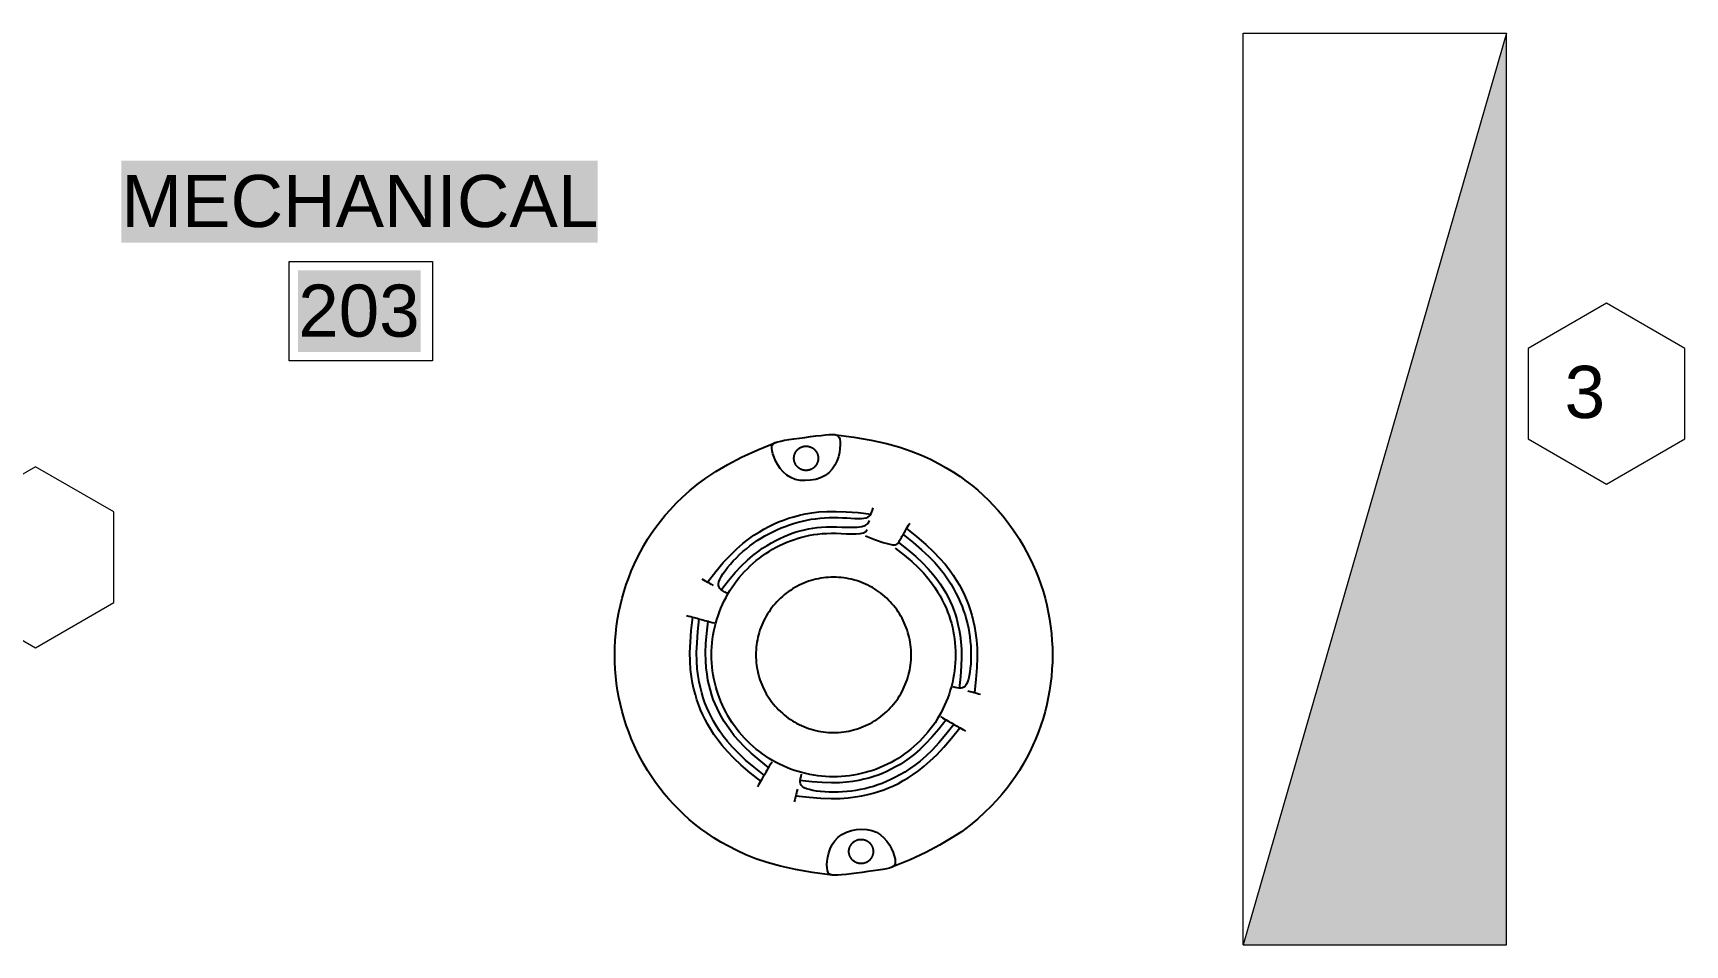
# Model space of a CAD drawing. Header units: inches. Extents: x 0.9 to 36.3, y 0.7 to 23.3.
# Drawn here: x 6.176 to 8.059, y 18.528 to 19.568 of the extents above; entities that cross this region are included whole.
import ezdxf

# ---------------------------------------------------------------- set-up
doc = ezdxf.new("R2010")
doc.units = ezdxf.units.IN
for name, color, linetype, lineweight, true_color in [('Boarder for name', 7, 'Continuous', 5, 0x777777), ('Lights', 7, 'Continuous', 15, 0xff0a0a), ('Numbering Lights', 1, 'Continuous', 15, 0xff0000)]:
    doc.layers.add(name, color=color, linetype=linetype, lineweight=lineweight, true_color=true_color)
doc.layers.add('PDF_Solid Fills', color=7, linetype='Continuous', true_color=0xffffff)
doc.layers.add('PDF_Text', color=7, linetype='Continuous')
doc.layers.add('Smoke Detector', color=104, linetype='Continuous')
doc.styles.add('PDF Arial', font='arial.ttf')
doc.styles.get("Standard").update_dxf_attribs({"font": 'arial.ttf'})

msp = doc.modelspace()

# ---------------------------------------------------------------- hatches: boundary and pattern name
at = {"layer": 'Lights', "linetype": 'ByBlock', "ltscale": 0.001, "transparency": 33554559}
msp.add_hatch(color=256, dxfattribs=at).paths.add_polyline_path([(7.8558, 19.5684), (7.5558, 18.5284), (7.8558, 18.5284)])

# ---------------------------------------------------------------- linework, layer by layer
at = {"layer": 'Boarder for name', "linetype": 'ByBlock'}
msp.add_lwpolyline([(6.4679, 19.3078), (6.6313, 19.3078), (6.6313, 19.1945), (6.4679, 19.1945)], close=True, dxfattribs=at)
at = {"layer": 'Lights', "linetype": 'ByBlock'}
msp.add_lwpolyline([(7.5558, 18.5284), (7.5558, 19.5684), (7.8558, 19.5684), (7.5558, 18.5284), (7.8558, 18.5284), (7.8558, 19.5684)], dxfattribs=at)
at = {"layer": 'Numbering Lights', "linetype": 'ByBlock', "ltscale": 0.001}
for points in [[(7.9701, 19.2603), (7.8807, 19.2087), (7.8807, 19.1055), (7.9701, 19.0539), (8.0595, 19.1055), (8.0595, 19.2087)], [(6.1786, 19.0738), (6.0892, 19.0222), (6.0892, 18.9189), (6.1786, 18.8673), (6.268, 18.9189), (6.268, 19.0222)]]:
    msp.add_lwpolyline(points, close=True, dxfattribs=at)
at = {"layer": 'PDF_Solid Fills', "linetype": 'ByBlock', "transparency": 33554559}
for points in [[(6.2763, 19.3295), (6.8196, 19.3295), (6.2763, 19.4228), (6.8196, 19.4228)], [(6.4779, 19.2045), (6.6179, 19.2045), (6.4779, 19.2978), (6.6179, 19.2978)]]:
    msp.add_solid(points, dxfattribs=at)
at = {"layer": 'Smoke Detector', "linetype": 'ByBlock'}
for points in [[(7.0872, 18.608), (7.0647, 18.611), (7.0451, 18.6144), (7.028, 18.6182), (7.013, 18.6223), (7, 18.6267), (6.9885, 18.6313), (6.9782, 18.6361), (6.9689, 18.6409), (6.9602, 18.6458), (6.9521, 18.6507), (6.9444, 18.6558), (6.9373, 18.6609), (6.9305, 18.6661), (6.9241, 18.6715), (6.918, 18.677), (6.9121, 18.6827), (6.9064, 18.6885), (6.9009, 18.6946), (6.8956, 18.7008), (6.8906, 18.7072), (6.8857, 18.7138), (6.881, 18.7205), (6.8766, 18.7274), (6.8724, 18.7344), (6.8684, 18.7415), (6.8647, 18.7488), (6.8612, 18.7562), (6.858, 18.7637), (6.855, 18.7713), (6.8522, 18.779), (6.8497, 18.7867), (6.8475, 18.7946), (6.8455, 18.8025), (6.8438, 18.8105), (6.8423, 18.8185), (6.8411, 18.8266), (6.8402, 18.8347), (6.8395, 18.8429), (6.8391, 18.851), (6.839, 18.8592), (6.8391, 18.8674), (6.8395, 18.8755), (6.8402, 18.8837), (6.8411, 18.8918), (6.8423, 18.8999), (6.8438, 18.9079), (6.8455, 18.9159), (6.8475, 18.9238), (6.8497, 18.9317), (6.8522, 18.9395), (6.855, 18.9471), (6.858, 18.9547), (6.8612, 18.9622), (6.8647, 18.9696), (6.8684, 18.9769), (6.8724, 18.984), (6.8766, 18.991), (6.8811, 18.998), (6.8859, 19.0048), (6.8911, 19.0116), (6.8967, 19.0184), (6.9028, 19.0252), (6.9093, 19.0321), (6.9164, 19.0391), (6.9242, 19.0462), (6.9329, 19.0534), (6.9429, 19.0609), (6.9545, 19.0685), (6.968, 19.0764), (6.9838, 19.0846), (7.0022, 19.0931), (7.0235, 19.1019)], [(7.0886, 19.1105), (7.1116, 19.1075), (7.1315, 19.104), (7.1489, 19.1002), (7.164, 19.0961), (7.1772, 19.0917), (7.1887, 19.0871), (7.199, 19.0824), (7.2084, 19.0775), (7.217, 19.0726), (7.2252, 19.0677), (7.2328, 19.0626), (7.24, 19.0575), (7.2467, 19.0523), (7.2531, 19.0469), (7.2593, 19.0414), (7.2651, 19.0357), (7.2708, 19.0299), (7.2763, 19.0238), (7.2816, 19.0176), (7.2867, 19.0112), (7.2915, 19.0046), (7.2962, 18.9979), (7.3006, 18.991), (7.3048, 18.984), (7.3088, 18.9769), (7.3125, 18.9696), (7.316, 18.9622), (7.3193, 18.9547), (7.3223, 18.9471), (7.325, 18.9395), (7.3275, 18.9317), (7.3298, 18.9238), (7.3317, 18.9159), (7.3335, 18.9079), (7.3349, 18.8999), (7.3361, 18.8918), (7.3371, 18.8837), (7.3377, 18.8755), (7.3381, 18.8674), (7.3383, 18.8592), (7.3381, 18.851), (7.3377, 18.8429), (7.3371, 18.8347), (7.3361, 18.8266), (7.3349, 18.8185), (7.3335, 18.8105), (7.3317, 18.8025), (7.3298, 18.7946), (7.3275, 18.7867), (7.325, 18.779), (7.3223, 18.7713), (7.3193, 18.7637), (7.316, 18.7562), (7.3125, 18.7488), (7.3088, 18.7415), (7.3048, 18.7344), (7.3006, 18.7274), (7.2961, 18.7205), (7.2913, 18.7136), (7.2861, 18.7068), (7.2805, 18.7), (7.2745, 18.6932), (7.2679, 18.6863), (7.2608, 18.6793), (7.253, 18.6722), (7.2443, 18.665), (7.2344, 18.6576), (7.2229, 18.65), (7.2096, 18.6421), (7.194, 18.634), (7.1759, 18.6256), (7.155, 18.617)], [(6.9668, 18.9295), (6.9645, 18.9309), (6.9624, 18.9322), (6.9606, 18.9335), (6.9591, 18.9349), (6.9581, 18.9365), (6.9575, 18.9383), (6.9574, 18.9403), (6.9578, 18.9426), (6.9588, 18.9453), (6.9604, 18.9484), (6.9625, 18.9517), (6.9649, 18.9552), (6.9678, 18.9589), (6.9709, 18.9626), (6.9743, 18.9663), (6.9778, 18.97), (6.9815, 18.9736), (6.9853, 18.977), (6.9892, 18.9803), (6.9932, 18.9835), (6.9974, 18.9866), (7.0016, 18.9895), (7.0059, 18.9923), (7.0103, 18.9949), (7.0148, 18.9974), (7.0193, 18.9997), (7.024, 19.0019), (7.0287, 19.004), (7.0334, 19.0058), (7.0383, 19.0076), (7.0431, 19.0091), (7.0481, 19.0105), (7.053, 19.0118), (7.058, 19.0129), (7.0631, 19.0138), (7.0682, 19.0145), (7.0733, 19.0151), (7.0784, 19.0155), (7.0835, 19.0158), (7.0886, 19.0159), (7.0937, 19.0158), (7.0988, 19.0156), (7.1037, 19.0154), (7.1083, 19.0151), (7.1127, 19.0149), (7.1167, 19.0148), (7.1203, 19.0148), (7.1233, 19.015), (7.1258, 19.0155), (7.1277, 19.0163), (7.1293, 19.0173), (7.1305, 19.0187), (7.1314, 19.0203), (7.1322, 19.0222), (7.1329, 19.0244), (7.1336, 19.0269)], [(6.9447, 18.9423), (6.9542, 18.9543), (6.9629, 18.9644), (6.9709, 18.973), (6.9783, 18.9802), (6.9852, 18.9862), (6.9916, 18.9913), (6.9977, 18.9956), (7.0036, 18.9993), (7.0092, 19.0027), (7.0148, 19.0057), (7.0203, 19.0084), (7.0258, 19.0108), (7.0315, 19.013), (7.0373, 19.015), (7.0433, 19.0168), (7.0497, 19.0184), (7.0564, 19.0199), (7.0638, 19.0212), (7.0719, 19.0222), (7.0811, 19.0228), (7.0914, 19.0229), (7.1031, 19.0225), (7.1165, 19.0215), (7.1316, 19.0198)], [(6.9603, 18.9333), (6.9688, 18.9439), (6.9765, 18.953), (6.9837, 18.9606), (6.9903, 18.9671), (6.9964, 18.9724), (7.0022, 18.9769), (7.0076, 18.9808), (7.0128, 18.9841), (7.0179, 18.9871), (7.0228, 18.9897), (7.0275, 18.9921), (7.0322, 18.9943), (7.0369, 18.9962), (7.0415, 18.9979), (7.0461, 18.9994), (7.0507, 19.0007), (7.0554, 19.0018), (7.0601, 19.0028), (7.0649, 19.0037), (7.0699, 19.0044), (7.075, 19.0049), (7.0804, 19.0052), (7.086, 19.0053), (7.0918, 19.0052), (7.0979, 19.005), (7.1041, 19.0048), (7.1101, 19.0047), (7.1157, 19.0049), (7.1207, 19.0056), (7.1248, 19.0069), (7.1279, 19.0091), (7.1296, 19.0123)], [(7.125, 18.9951), (7.1363, 18.9906), (7.145, 18.9875), (7.1514, 18.9857), (7.1559, 18.9848), (7.1589, 18.9847), (7.1608, 18.9853), (7.1619, 18.9862), (7.1626, 18.9874), (7.1633, 18.9885), (7.1639, 18.9897), (7.1646, 18.9908), (7.1653, 18.992), (7.1659, 18.9931), (7.1666, 18.9943), (7.1673, 18.9955), (7.168, 18.9966), (7.1687, 18.9978), (7.1694, 18.9991), (7.1701, 19.0004), (7.171, 19.0019), (7.1719, 19.0035), (7.173, 19.0053), (7.1741, 19.0073), (7.1754, 19.0096)], [(7.159, 18.981), (7.1691, 18.973), (7.1777, 18.9656), (7.1849, 18.9588), (7.191, 18.9526), (7.1961, 18.9467), (7.2004, 18.9413), (7.204, 18.9361), (7.2072, 18.9312), (7.21, 18.9264), (7.2126, 18.9217), (7.2148, 18.9172), (7.2169, 18.9127), (7.2187, 18.9083), (7.2203, 18.9039), (7.2217, 18.8996), (7.223, 18.8952), (7.2241, 18.8908), (7.225, 18.8863), (7.2258, 18.8819), (7.2265, 18.8774), (7.227, 18.8728), (7.2274, 18.8683), (7.2276, 18.8638), (7.2277, 18.8592), (7.2276, 18.8547), (7.2274, 18.8501), (7.227, 18.8456), (7.2265, 18.8411), (7.2258, 18.8366), (7.225, 18.8321), (7.2241, 18.8276), (7.223, 18.8232), (7.2217, 18.8188), (7.2203, 18.8145), (7.2188, 18.8102), (7.2171, 18.806), (7.2153, 18.8018), (7.2133, 18.7977), (7.2113, 18.7936), (7.2091, 18.7897), (7.2067, 18.7858), (7.2043, 18.7819), (7.2017, 18.7782), (7.1989, 18.7745), (7.1961, 18.771), (7.1932, 18.7675), (7.1901, 18.7641), (7.187, 18.7609), (7.1837, 18.7577), (7.1803, 18.7546), (7.1768, 18.7517), (7.1733, 18.7489), (7.1696, 18.7462), (7.1659, 18.7436), (7.1621, 18.7411), (7.1582, 18.7388), (7.1542, 18.7366), (7.1501, 18.7345), (7.146, 18.7325), (7.1418, 18.7307), (7.1376, 18.729), (7.1333, 18.7275), (7.129, 18.7261), (7.1246, 18.7249), (7.1202, 18.7238), (7.1157, 18.7228), (7.1113, 18.722), (7.1068, 18.7213), (7.1022, 18.7208), (7.0977, 18.7204), (7.0932, 18.7202), (7.0886, 18.7201), (7.0841, 18.7202), (7.0795, 18.7204), (7.075, 18.7208), (7.0705, 18.7213), (7.066, 18.722), (7.0615, 18.7228), (7.057, 18.7238), (7.0526, 18.7249), (7.0482, 18.7261), (7.0439, 18.7275), (7.0396, 18.729), (7.0354, 18.7307), (7.0312, 18.7325), (7.0271, 18.7345), (7.0231, 18.7366), (7.0191, 18.7388), (7.0152, 18.7411), (7.0113, 18.7436), (7.0076, 18.7462), (7.004, 18.7489), (7.0004, 18.7517), (6.9969, 18.7546), (6.9935, 18.7577), (6.9903, 18.7609), (6.9871, 18.7641), (6.9841, 18.7675), (6.9811, 18.771), (6.9783, 18.7745), (6.9756, 18.7782), (6.973, 18.7819), (6.9705, 18.7858), (6.9682, 18.7897), (6.966, 18.7936), (6.9639, 18.7977), (6.9619, 18.8018), (6.9601, 18.806), (6.9585, 18.8102), (6.9569, 18.8145), (6.9555, 18.8188), (6.9543, 18.8232), (6.9532, 18.8276), (6.9522, 18.8321), (6.9514, 18.8366), (6.9507, 18.8411), (6.9502, 18.8456), (6.9498, 18.8501), (6.9496, 18.8547), (6.9495, 18.8592), (6.9496, 18.8638), (6.9498, 18.8683), (6.9502, 18.8728), (6.9507, 18.8774), (6.9514, 18.8819), (6.9522, 18.8863), (6.9532, 18.8908), (6.9543, 18.8952), (6.9555, 18.8996), (6.9569, 18.9039), (6.9585, 18.9082), (6.9601, 18.9124), (6.9619, 18.9166), (6.9639, 18.9207), (6.966, 18.9248), (6.9682, 18.9287), (6.9705, 18.9326), (6.973, 18.9365), (6.9756, 18.9402), (6.9783, 18.9439), (6.9811, 18.9474), (6.9841, 18.9509), (6.9871, 18.9543), (6.9903, 18.9575), (6.9935, 18.9607), (6.9969, 18.9638), (7.0004, 18.9667), (7.004, 18.9695), (7.0076, 18.9723), (7.0113, 18.9748), (7.0152, 18.9773), (7.0191, 18.9796), (7.0231, 18.9819), (7.0271, 18.9839), (7.0312, 18.9859), (7.0354, 18.9877), (7.0396, 18.9894), (7.0439, 18.9909), (7.0482, 18.9923), (7.0526, 18.9935), (7.057, 18.9946), (7.0615, 18.9956), (7.0661, 18.9964), (7.0708, 18.997), (7.0757, 18.9975), (7.0808, 18.9978), (7.0861, 18.9979), (7.0916, 18.9979), (7.0974, 18.9977), (7.1033, 18.9974), (7.109, 18.9972), (7.1143, 18.9972), (7.1189, 18.9976), (7.1228, 18.9985), (7.1255, 19), (7.127, 19.0023)], [(7.1679, 18.9964), (7.1792, 18.9874), (7.1889, 18.9791), (7.1971, 18.9715), (7.204, 18.9644), (7.2097, 18.9578), (7.2146, 18.9517), (7.2186, 18.9458), (7.2222, 18.9403), (7.2254, 18.9349), (7.2282, 18.9297), (7.2308, 18.9245), (7.2331, 18.9195), (7.2351, 18.9145), (7.2369, 18.9096), (7.2385, 18.9047), (7.2399, 18.8998), (7.2412, 18.8948), (7.2423, 18.8898), (7.2432, 18.8847), (7.2439, 18.8797), (7.2445, 18.8746), (7.245, 18.8695), (7.2452, 18.8643), (7.2453, 18.8592), (7.2452, 18.8541), (7.245, 18.8491), (7.2445, 18.8442), (7.244, 18.8396), (7.2432, 18.8354), (7.2423, 18.8316), (7.2413, 18.8283), (7.2401, 18.8257), (7.2387, 18.8237), (7.2372, 18.8224), (7.2356, 18.8216), (7.2337, 18.8212), (7.2317, 18.8212), (7.2295, 18.8216), (7.2271, 18.8221), (7.2245, 18.8228)], [(7.1717, 19.0032), (7.1837, 18.9937), (7.1938, 18.985), (7.2024, 18.9769), (7.2096, 18.9695), (7.2157, 18.9626), (7.2207, 18.9562), (7.225, 18.9501), (7.2287, 18.9442), (7.2321, 18.9386), (7.2351, 18.933), (7.2378, 18.9275), (7.2402, 18.922), (7.2424, 18.9164), (7.2444, 18.9106), (7.2462, 18.9045), (7.2478, 18.8982), (7.2493, 18.8914), (7.2506, 18.884), (7.2516, 18.8759), (7.2522, 18.8668), (7.2523, 18.8564), (7.2519, 18.8447), (7.2509, 18.8313), (7.2492, 18.8162)], [(7.1627, 18.9875), (7.1733, 18.979), (7.1824, 18.9713), (7.19, 18.9641), (7.1965, 18.9575), (7.2018, 18.9514), (7.2063, 18.9456), (7.2102, 18.9402), (7.2135, 18.935), (7.2165, 18.93), (7.2192, 18.925), (7.2216, 18.9201), (7.2237, 18.9152), (7.2257, 18.9102), (7.2275, 18.905), (7.229, 18.8996), (7.2305, 18.8939), (7.2318, 18.8879), (7.233, 18.8813), (7.2339, 18.8741), (7.2344, 18.8659), (7.2345, 18.8567), (7.2342, 18.8463), (7.2333, 18.8344), (7.2317, 18.8209)], [(6.9383, 18.946), (6.9404, 18.9448), (6.9421, 18.9438), (6.9435, 18.943), (6.9447, 18.9423), (6.946, 18.9416), (6.9474, 18.9407), (6.9491, 18.9397), (6.9514, 18.9384)], [(6.9209, 18.9041), (6.9234, 18.9035), (6.9257, 18.9029), (6.9277, 18.9023), (6.9296, 18.9018), (6.9313, 18.9014), (6.9329, 18.9009), (6.9345, 18.9005), (6.9362, 18.9001), (6.9378, 18.8996), (6.9396, 18.8991), (6.9414, 18.8986), (6.9434, 18.8981), (6.9455, 18.8976), (6.9477, 18.897), (6.9501, 18.8963), (6.9527, 18.8956)], [(7.0055, 18.7153), (6.9936, 18.7247), (6.9834, 18.7335), (6.9748, 18.7415), (6.9676, 18.7489), (6.9616, 18.7558), (6.9565, 18.7622), (6.9522, 18.7683), (6.9485, 18.7742), (6.9452, 18.7798), (6.9422, 18.7854), (6.9394, 18.7909), (6.937, 18.7964), (6.9348, 18.802), (6.9328, 18.8079), (6.931, 18.8139), (6.9294, 18.8203), (6.9279, 18.827), (6.9266, 18.8344), (6.9256, 18.8425), (6.925, 18.8516), (6.9249, 18.862), (6.9253, 18.8737), (6.9263, 18.8871), (6.9281, 18.9022)], [(7.0094, 18.722), (6.998, 18.731), (6.9883, 18.7393), (6.9801, 18.747), (6.9732, 18.754), (6.9675, 18.7606), (6.9627, 18.7667), (6.9586, 18.7726), (6.955, 18.7781), (6.9518, 18.7835), (6.949, 18.7888), (6.9464, 18.7941), (6.9441, 18.7993), (6.942, 18.8047), (6.9401, 18.8102), (6.9384, 18.816), (6.9368, 18.8221), (6.9354, 18.8285), (6.9342, 18.8355), (6.9332, 18.8433), (6.9327, 18.852), (6.9325, 18.8619), (6.9329, 18.873), (6.9339, 18.8858), (6.9355, 18.9002)], [(7.0145, 18.7309), (7.0039, 18.7394), (6.9948, 18.7471), (6.9872, 18.7543), (6.9808, 18.7609), (6.9754, 18.767), (6.9709, 18.7728), (6.9671, 18.7782), (6.9637, 18.7834), (6.9608, 18.7885), (6.9581, 18.7934), (6.9557, 18.7983), (6.9535, 18.8032), (6.9515, 18.8083), (6.9498, 18.8134), (6.9482, 18.8188), (6.9467, 18.8245), (6.9454, 18.8305), (6.9443, 18.8371), (6.9434, 18.8443), (6.9428, 18.8525), (6.9427, 18.8617), (6.9431, 18.8721), (6.944, 18.884), (6.9455, 18.8975)], [(7.2417, 18.8182), (7.2442, 18.8175), (7.2461, 18.817), (7.2477, 18.8166), (7.2491, 18.8162), (7.2505, 18.8158), (7.2521, 18.8154), (7.2539, 18.8149), (7.2563, 18.8143)], [(7.2169, 18.7851), (7.2085, 18.7745), (7.2007, 18.7654), (7.1935, 18.7578), (7.1869, 18.7514), (7.1808, 18.746), (7.175, 18.7415), (7.1696, 18.7376), (7.1644, 18.7343), (7.1594, 18.7314), (7.1544, 18.7287), (7.1495, 18.7263), (7.1446, 18.7241), (7.1396, 18.7221), (7.1344, 18.7204), (7.129, 18.7188), (7.1233, 18.7173), (7.1173, 18.716), (7.1107, 18.7148), (7.1035, 18.714), (7.0954, 18.7134), (7.0861, 18.7133), (7.0757, 18.7136), (7.0638, 18.7146), (7.0503, 18.7161)], [(7.2104, 18.7889), (7.2128, 18.7875), (7.2149, 18.7863), (7.217, 18.7851), (7.2188, 18.784), (7.2206, 18.783), (7.2222, 18.7821), (7.2238, 18.7812), (7.2253, 18.7803), (7.2267, 18.7795), (7.2282, 18.7786), (7.2297, 18.7778), (7.2312, 18.7769), (7.2329, 18.7759), (7.2347, 18.7749), (7.2367, 18.7737), (7.239, 18.7724)], [(7.0456, 18.6986), (7.0608, 18.6969), (7.0741, 18.6959), (7.0858, 18.6955), (7.0962, 18.6956), (7.1053, 18.6962), (7.1134, 18.6972), (7.1208, 18.6985), (7.1276, 18.7), (7.1339, 18.7016), (7.14, 18.7034), (7.1458, 18.7054), (7.1514, 18.7076), (7.1569, 18.71), (7.1625, 18.7127), (7.168, 18.7158), (7.1736, 18.7191), (7.1795, 18.7228), (7.1856, 18.7271), (7.192, 18.7322), (7.1989, 18.7382), (7.2063, 18.7454), (7.2144, 18.754), (7.2231, 18.7641), (7.2326, 18.7761)], [(7.2259, 18.78), (7.2168, 18.7686), (7.2085, 18.7589), (7.2009, 18.7507), (7.1938, 18.7438), (7.1872, 18.7381), (7.1811, 18.7333), (7.1753, 18.7292), (7.1697, 18.7256), (7.1643, 18.7224), (7.1591, 18.7196), (7.1539, 18.717), (7.1489, 18.7147), (7.1439, 18.7127), (7.139, 18.7109), (7.1341, 18.7093), (7.1292, 18.7079), (7.1242, 18.7066), (7.1192, 18.7055), (7.1141, 18.7046), (7.1091, 18.7039), (7.104, 18.7033), (7.0989, 18.7029), (7.0937, 18.7026), (7.0886, 18.7025), (7.0835, 18.7026), (7.0785, 18.7029), (7.0736, 18.7033), (7.069, 18.7039), (7.0648, 18.7046), (7.061, 18.7055), (7.0578, 18.7065), (7.0551, 18.7077), (7.0531, 18.7091), (7.0518, 18.7106), (7.051, 18.7123), (7.0506, 18.7141), (7.0506, 18.7161), (7.051, 18.7183), (7.0515, 18.7207), (7.0522, 18.7233)], [(7.0183, 18.7374), (7.0169, 18.735), (7.0157, 18.7329), (7.0145, 18.7309), (7.0134, 18.729), (7.0124, 18.7272), (7.0115, 18.7256), (7.0106, 18.724), (7.0097, 18.7225), (7.0089, 18.7211), (7.008, 18.7196), (7.0072, 18.7182), (7.0063, 18.7166), (7.0053, 18.715), (7.0043, 18.7131), (7.0031, 18.7111), (7.0018, 18.7088)], [(7.0476, 18.7061), (7.0469, 18.7036), (7.0464, 18.7017), (7.046, 18.7001), (7.0456, 18.6987), (7.0452, 18.6973), (7.0448, 18.6957), (7.0443, 18.6939), (7.0437, 18.6915)]]:
    msp.add_lwpolyline(points, dxfattribs=at)
for points in [[(7.0835, 19.0672), (7.079, 19.0639), (7.0739, 19.0613), (7.0683, 19.0594), (7.0624, 19.0583), (7.0564, 19.0579), (7.0506, 19.0582), (7.0449, 19.0594), (7.0398, 19.0615), (7.0352, 19.0643), (7.0312, 19.0678), (7.0277, 19.0718), (7.0249, 19.076), (7.0225, 19.0804), (7.0207, 19.0846), (7.0194, 19.0886), (7.0186, 19.092), (7.0182, 19.0949), (7.0183, 19.0972), (7.019, 19.0989), (7.0203, 19.1003), (7.0222, 19.1015), (7.0249, 19.1023), (7.0283, 19.1031), (7.0326, 19.1039), (7.0376, 19.1047), (7.0434, 19.1056), (7.0496, 19.1064), (7.056, 19.1073), (7.0624, 19.1081), (7.0685, 19.1089), (7.0743, 19.1095), (7.0794, 19.1101), (7.0837, 19.1104), (7.0872, 19.1106), (7.0901, 19.1104), (7.0922, 19.1098), (7.0938, 19.1088), (7.0949, 19.1072), (7.0957, 19.1051), (7.096, 19.1022), (7.0961, 19.0986), (7.0959, 19.0945), (7.0952, 19.0899), (7.0941, 19.0851), (7.0924, 19.0803), (7.0901, 19.0756), (7.0872, 19.0711)], [(7.0642, 19.0954), (7.0646, 19.0952), (7.0649, 19.0949), (7.0653, 19.0947), (7.0657, 19.0944), (7.066, 19.0941), (7.0664, 19.0938), (7.0667, 19.0935), (7.067, 19.0932), (7.0674, 19.0929), (7.0677, 19.0925), (7.068, 19.0922), (7.0682, 19.0918), (7.0685, 19.0915), (7.0688, 19.0911), (7.069, 19.0907), (7.0692, 19.0903), (7.0695, 19.0899), (7.0697, 19.0895), (7.0699, 19.0891), (7.07, 19.0887), (7.0702, 19.0883), (7.0704, 19.0879), (7.0705, 19.0874), (7.0706, 19.087), (7.0707, 19.0865), (7.0708, 19.0861), (7.0709, 19.0857), (7.071, 19.0852), (7.071, 19.0848), (7.0711, 19.0843), (7.0711, 19.0839), (7.0711, 19.0834), (7.0711, 19.083), (7.0711, 19.0825), (7.071, 19.0821), (7.071, 19.0816), (7.0709, 19.0812), (7.0708, 19.0807), (7.0707, 19.0803), (7.0706, 19.0798), (7.0705, 19.0794), (7.0704, 19.079), (7.0702, 19.0785), (7.07, 19.0781), (7.0699, 19.0777), (7.0697, 19.0773), (7.0695, 19.0769), (7.0692, 19.0765), (7.069, 19.0761), (7.0688, 19.0757), (7.0685, 19.0753), (7.0682, 19.075), (7.068, 19.0746), (7.0677, 19.0743), (7.0674, 19.0739), (7.067, 19.0736), (7.0667, 19.0733), (7.0664, 19.073), (7.066, 19.0727), (7.0657, 19.0724), (7.0653, 19.0722), (7.0649, 19.0719), (7.0646, 19.0717), (7.0642, 19.0714), (7.0638, 19.0712), (7.0634, 19.071), (7.063, 19.0708), (7.0626, 19.0706), (7.0621, 19.0705), (7.0617, 19.0703), (7.0613, 19.0702), (7.0608, 19.07), (7.0604, 19.0699), (7.06, 19.0698), (7.0595, 19.0698), (7.0591, 19.0697), (7.0586, 19.0696), (7.0582, 19.0696), (7.0577, 19.0696), (7.0573, 19.0696), (7.0568, 19.0696), (7.0563, 19.0696), (7.0559, 19.0696), (7.0554, 19.0697), (7.055, 19.0698), (7.0546, 19.0698), (7.0541, 19.0699), (7.0537, 19.07), (7.0532, 19.0702), (7.0528, 19.0703), (7.0524, 19.0705), (7.052, 19.0706), (7.0515, 19.0708), (7.0511, 19.071), (7.0507, 19.0712), (7.0503, 19.0714), (7.0499, 19.0717), (7.0496, 19.0719), (7.0492, 19.0722), (7.0488, 19.0724), (7.0485, 19.0727), (7.0481, 19.073), (7.0478, 19.0733), (7.0475, 19.0736), (7.0472, 19.0739), (7.0469, 19.0743), (7.0466, 19.0746), (7.0463, 19.075), (7.046, 19.0753), (7.0457, 19.0757), (7.0455, 19.0761), (7.0453, 19.0765), (7.0451, 19.0769), (7.0448, 19.0773), (7.0447, 19.0777), (7.0445, 19.0781), (7.0443, 19.0785), (7.0442, 19.079), (7.044, 19.0794), (7.0439, 19.0798), (7.0438, 19.0803), (7.0437, 19.0807), (7.0436, 19.0812), (7.0435, 19.0816), (7.0435, 19.0821), (7.0434, 19.0825), (7.0434, 19.083), (7.0434, 19.0834), (7.0434, 19.0839), (7.0434, 19.0843), (7.0435, 19.0848), (7.0435, 19.0852), (7.0436, 19.0857), (7.0437, 19.0861), (7.0438, 19.0865), (7.0439, 19.087), (7.044, 19.0874), (7.0442, 19.0879), (7.0443, 19.0883), (7.0445, 19.0887), (7.0447, 19.0891), (7.0448, 19.0895), (7.0451, 19.0899), (7.0453, 19.0903), (7.0455, 19.0907), (7.0457, 19.0911), (7.046, 19.0915), (7.0463, 19.0918), (7.0466, 19.0922), (7.0469, 19.0925), (7.0472, 19.0929), (7.0475, 19.0932), (7.0478, 19.0935), (7.0481, 19.0938), (7.0485, 19.0941), (7.0488, 19.0944), (7.0492, 19.0947), (7.0496, 19.0949), (7.0499, 19.0952), (7.0503, 19.0954), (7.0507, 19.0956), (7.0511, 19.0958), (7.0515, 19.096), (7.052, 19.0962), (7.0524, 19.0964), (7.0528, 19.0965), (7.0532, 19.0966), (7.0537, 19.0968), (7.0541, 19.0969), (7.0546, 19.097), (7.055, 19.0971), (7.0554, 19.0971), (7.0559, 19.0972), (7.0563, 19.0972), (7.0568, 19.0972), (7.0573, 19.0972), (7.0577, 19.0972), (7.0582, 19.0972), (7.0586, 19.0972), (7.0591, 19.0971), (7.0595, 19.0971), (7.06, 19.097), (7.0604, 19.0969), (7.0608, 19.0968), (7.0613, 19.0966), (7.0617, 19.0965), (7.0621, 19.0964), (7.0626, 19.0962), (7.063, 19.096), (7.0634, 19.0958), (7.0638, 19.0956)], [(7.0031, 18.8821), (7.0024, 18.8793), (7.0018, 18.8765), (7.0012, 18.8736), (7.0008, 18.8708), (7.0005, 18.8679), (7.0002, 18.865), (7.0001, 18.8621), (7, 18.8592), (7.0001, 18.8563), (7.0002, 18.8534), (7.0005, 18.8505), (7.0008, 18.8476), (7.0012, 18.8448), (7.0018, 18.8419), (7.0024, 18.8391), (7.0031, 18.8363), (7.0039, 18.8335), (7.0047, 18.8307), (7.0057, 18.828), (7.0068, 18.8253), (7.0079, 18.8227), (7.0092, 18.82), (7.0105, 18.8175), (7.0119, 18.8149), (7.0134, 18.8124), (7.015, 18.81), (7.0166, 18.8076), (7.0184, 18.8053), (7.0202, 18.803), (7.022, 18.8008), (7.024, 18.7987), (7.026, 18.7966), (7.0281, 18.7946), (7.0302, 18.7926), (7.0324, 18.7907), (7.0347, 18.7889), (7.037, 18.7872), (7.0394, 18.7856), (7.0418, 18.784), (7.0443, 18.7825), (7.0469, 18.7811), (7.0494, 18.7798), (7.0521, 18.7785), (7.0547, 18.7774), (7.0574, 18.7763), (7.0601, 18.7753), (7.0629, 18.7745), (7.0657, 18.7737), (7.0685, 18.773), (7.0713, 18.7723), (7.0742, 18.7718), (7.0771, 18.7714), (7.0799, 18.7711), (7.0828, 18.7708), (7.0857, 18.7707), (7.0886, 18.7706), (7.0915, 18.7707), (7.0944, 18.7708), (7.0973, 18.7711), (7.1002, 18.7714), (7.103, 18.7718), (7.1059, 18.7723), (7.1087, 18.773), (7.1115, 18.7737), (7.1143, 18.7745), (7.1171, 18.7753), (7.1198, 18.7763), (7.1225, 18.7774), (7.1252, 18.7785), (7.1278, 18.7798), (7.1304, 18.7811), (7.1329, 18.7825), (7.1354, 18.784), (7.1378, 18.7856), (7.1402, 18.7872), (7.1425, 18.7889), (7.1448, 18.7907), (7.147, 18.7926), (7.1492, 18.7946), (7.1512, 18.7966), (7.1533, 18.7987), (7.1552, 18.8008), (7.1571, 18.803), (7.1589, 18.8053), (7.1606, 18.8076), (7.1623, 18.81), (7.1638, 18.8124), (7.1653, 18.8149), (7.1667, 18.8175), (7.168, 18.82), (7.1693, 18.8227), (7.1704, 18.8253), (7.1715, 18.828), (7.1725, 18.8307), (7.1734, 18.8335), (7.1742, 18.8363), (7.1749, 18.8391), (7.1755, 18.8419), (7.176, 18.8448), (7.1764, 18.8476), (7.1768, 18.8505), (7.177, 18.8534), (7.1771, 18.8563), (7.1772, 18.8592), (7.1771, 18.8621), (7.177, 18.865), (7.1768, 18.8679), (7.1764, 18.8708), (7.176, 18.8736), (7.1755, 18.8765), (7.1749, 18.8793), (7.1742, 18.8821), (7.1734, 18.8849), (7.1725, 18.8877), (7.1715, 18.8904), (7.1704, 18.8931), (7.1693, 18.8958), (7.168, 18.8984), (7.1667, 18.901), (7.1653, 18.9035), (7.1638, 18.906), (7.1623, 18.9084), (7.1606, 18.9108), (7.1589, 18.9131), (7.1571, 18.9154), (7.1552, 18.9176), (7.1533, 18.9197), (7.1512, 18.9218), (7.1492, 18.9238), (7.147, 18.9258), (7.1448, 18.9277), (7.1425, 18.9295), (7.1402, 18.9312), (7.1378, 18.9328), (7.1354, 18.9344), (7.1329, 18.9359), (7.1304, 18.9373), (7.1278, 18.9386), (7.1252, 18.9399), (7.1225, 18.941), (7.1198, 18.9421), (7.1171, 18.9431), (7.1143, 18.944), (7.1115, 18.9448), (7.1087, 18.9455), (7.1059, 18.9461), (7.103, 18.9466), (7.1002, 18.947), (7.0973, 18.9473), (7.0944, 18.9476), (7.0915, 18.9477), (7.0886, 18.9478), (7.0857, 18.9477), (7.0828, 18.9476), (7.0799, 18.9473), (7.0771, 18.947), (7.0742, 18.9466), (7.0713, 18.9461), (7.0685, 18.9455), (7.0657, 18.9448), (7.0629, 18.944), (7.0601, 18.9431), (7.0574, 18.9421), (7.0547, 18.941), (7.0521, 18.9399), (7.0494, 18.9386), (7.0469, 18.9373), (7.0443, 18.9359), (7.0418, 18.9344), (7.0394, 18.9328), (7.037, 18.9312), (7.0347, 18.9295), (7.0324, 18.9277), (7.0302, 18.9258), (7.0281, 18.9238), (7.026, 18.9218), (7.024, 18.9197), (7.022, 18.9176), (7.0202, 18.9154), (7.0184, 18.9131), (7.0166, 18.9108), (7.015, 18.9084), (7.0134, 18.906), (7.0119, 18.9035), (7.0105, 18.901), (7.0092, 18.8984), (7.0079, 18.8958), (7.0068, 18.8931), (7.0057, 18.8904), (7.0047, 18.8877), (7.0039, 18.8849)], [(7.0938, 18.6512), (7.0982, 18.6545), (7.1034, 18.6571), (7.109, 18.659), (7.1148, 18.6601), (7.1208, 18.6605), (7.1267, 18.6602), (7.1323, 18.659), (7.1375, 18.657), (7.1421, 18.6541), (7.1461, 18.6506), (7.1495, 18.6467), (7.1524, 18.6424), (7.1547, 18.6381), (7.1565, 18.6338), (7.1578, 18.6299), (7.1587, 18.6264), (7.159, 18.6235), (7.1589, 18.6213), (7.1582, 18.6195), (7.157, 18.6181), (7.155, 18.617), (7.1523, 18.6161), (7.1489, 18.6153), (7.1447, 18.6145), (7.1396, 18.6137), (7.1338, 18.6128), (7.1277, 18.612), (7.1213, 18.6111), (7.1149, 18.6103), (7.1087, 18.6095), (7.1029, 18.6089), (7.0978, 18.6083), (7.0935, 18.608), (7.09, 18.6079), (7.0872, 18.608), (7.085, 18.6086), (7.0834, 18.6096), (7.0823, 18.6112), (7.0816, 18.6133), (7.0812, 18.6162), (7.0811, 18.6198), (7.0814, 18.6239), (7.082, 18.6285), (7.0832, 18.6333), (7.0848, 18.6381), (7.0871, 18.6429), (7.0901, 18.6473)], [(7.1333, 18.6314), (7.1332, 18.631), (7.1331, 18.6306), (7.1329, 18.6301), (7.1328, 18.6297), (7.1326, 18.6293), (7.1324, 18.6289), (7.1322, 18.6285), (7.132, 18.6281), (7.1317, 18.6277), (7.1315, 18.6273), (7.1312, 18.6269), (7.131, 18.6266), (7.1307, 18.6262), (7.1304, 18.6259), (7.1301, 18.6255), (7.1298, 18.6252), (7.1294, 18.6249), (7.1291, 18.6246), (7.1288, 18.6243), (7.1284, 18.624), (7.128, 18.6238), (7.1277, 18.6235), (7.1273, 18.6233), (7.1269, 18.623), (7.1265, 18.6228), (7.1261, 18.6226), (7.1257, 18.6224), (7.1253, 18.6222), (7.1248, 18.6221), (7.1244, 18.6219), (7.124, 18.6218), (7.1236, 18.6216), (7.1231, 18.6215), (7.1227, 18.6214), (7.1222, 18.6213), (7.1218, 18.6213), (7.1213, 18.6212), (7.1209, 18.6212), (7.1204, 18.6212), (7.12, 18.6212), (7.1195, 18.6212), (7.1191, 18.6212), (7.1186, 18.6212), (7.1182, 18.6213), (7.1177, 18.6213), (7.1173, 18.6214), (7.1168, 18.6215), (7.1164, 18.6216), (7.116, 18.6218), (7.1155, 18.6219), (7.1151, 18.6221), (7.1147, 18.6222), (7.1143, 18.6224), (7.1139, 18.6226), (7.1135, 18.6228), (7.1131, 18.623), (7.1127, 18.6233), (7.1123, 18.6235), (7.1119, 18.6238), (7.1115, 18.624), (7.1112, 18.6243), (7.1108, 18.6246), (7.1105, 18.6249), (7.1102, 18.6252), (7.1099, 18.6255), (7.1096, 18.6259), (7.1093, 18.6262), (7.109, 18.6266), (7.1087, 18.6269), (7.1085, 18.6273), (7.1082, 18.6277), (7.108, 18.6281), (7.1078, 18.6285), (7.1076, 18.6289), (7.1074, 18.6293), (7.1072, 18.6297), (7.107, 18.6301), (7.1069, 18.6306), (7.1067, 18.631), (7.1066, 18.6314), (7.1065, 18.6319), (7.1064, 18.6323), (7.1063, 18.6327), (7.1063, 18.6332), (7.1062, 18.6336), (7.1062, 18.6341), (7.1061, 18.6346), (7.1061, 18.635), (7.1061, 18.6355), (7.1062, 18.6359), (7.1062, 18.6364), (7.1063, 18.6368), (7.1063, 18.6373), (7.1064, 18.6377), (7.1065, 18.6381), (7.1066, 18.6386), (7.1067, 18.639), (7.1069, 18.6395), (7.107, 18.6399), (7.1072, 18.6403), (7.1074, 18.6407), (7.1076, 18.6411), (7.1078, 18.6415), (7.108, 18.6419), (7.1082, 18.6423), (7.1085, 18.6427), (7.1087, 18.6431), (7.109, 18.6434), (7.1093, 18.6438), (7.1096, 18.6441), (7.1099, 18.6445), (7.1102, 18.6448), (7.1105, 18.6451), (7.1108, 18.6454), (7.1112, 18.6457), (7.1115, 18.646), (7.1119, 18.6463), (7.1123, 18.6465), (7.1127, 18.6468), (7.1131, 18.647), (7.1135, 18.6472), (7.1139, 18.6474), (7.1143, 18.6476), (7.1147, 18.6478), (7.1151, 18.648), (7.1155, 18.6481), (7.116, 18.6482), (7.1164, 18.6484), (7.1168, 18.6485), (7.1173, 18.6486), (7.1177, 18.6487), (7.1182, 18.6487), (7.1186, 18.6488), (7.1191, 18.6488), (7.1195, 18.6488), (7.12, 18.6488), (7.1204, 18.6488), (7.1209, 18.6488), (7.1213, 18.6488), (7.1218, 18.6487), (7.1222, 18.6487), (7.1227, 18.6486), (7.1231, 18.6485), (7.1236, 18.6484), (7.124, 18.6482), (7.1244, 18.6481), (7.1248, 18.648), (7.1253, 18.6478), (7.1257, 18.6476), (7.1261, 18.6474), (7.1265, 18.6472), (7.1269, 18.647), (7.1273, 18.6468), (7.1277, 18.6465), (7.128, 18.6463), (7.1284, 18.646), (7.1288, 18.6457), (7.1291, 18.6454), (7.1294, 18.6451), (7.1298, 18.6448), (7.1301, 18.6445), (7.1304, 18.6441), (7.1307, 18.6438), (7.131, 18.6434), (7.1312, 18.6431), (7.1315, 18.6427), (7.1317, 18.6423), (7.132, 18.6419), (7.1322, 18.6415), (7.1324, 18.6411), (7.1326, 18.6407), (7.1328, 18.6403), (7.1329, 18.6399), (7.1331, 18.6395), (7.1332, 18.639), (7.1333, 18.6386), (7.1335, 18.6381), (7.1335, 18.6377), (7.1336, 18.6373), (7.1337, 18.6368), (7.1337, 18.6364), (7.1338, 18.6359), (7.1338, 18.6355), (7.1338, 18.635), (7.1338, 18.6346), (7.1338, 18.6341), (7.1337, 18.6336), (7.1337, 18.6332), (7.1336, 18.6327), (7.1335, 18.6323), (7.1335, 18.6319)]]:
    msp.add_lwpolyline(points, close=True, dxfattribs=at)

# ---------------------------------------------------------------- texts
at = {"layer": 'Numbering Lights', "linetype": 'ByBlock', "ltscale": 0.001}
msp.add_text('3', height=0.0596, dxfattribs=at).set_placement((7.9222, 19.1293))
at = {"layer": 'PDF_Text', "linetype": 'ByBlock', "char_height": 0.05939, "attachment_point": 4, "style": 'PDF Arial'}
for s, insert in [('MECHANICAL', (6.2765, 19.3764)), ('203', (6.4782, 19.2514))]:
    msp.add_mtext(s, dxfattribs=dict(at, insert=insert))

doc.saveas('drawing.dxf')
